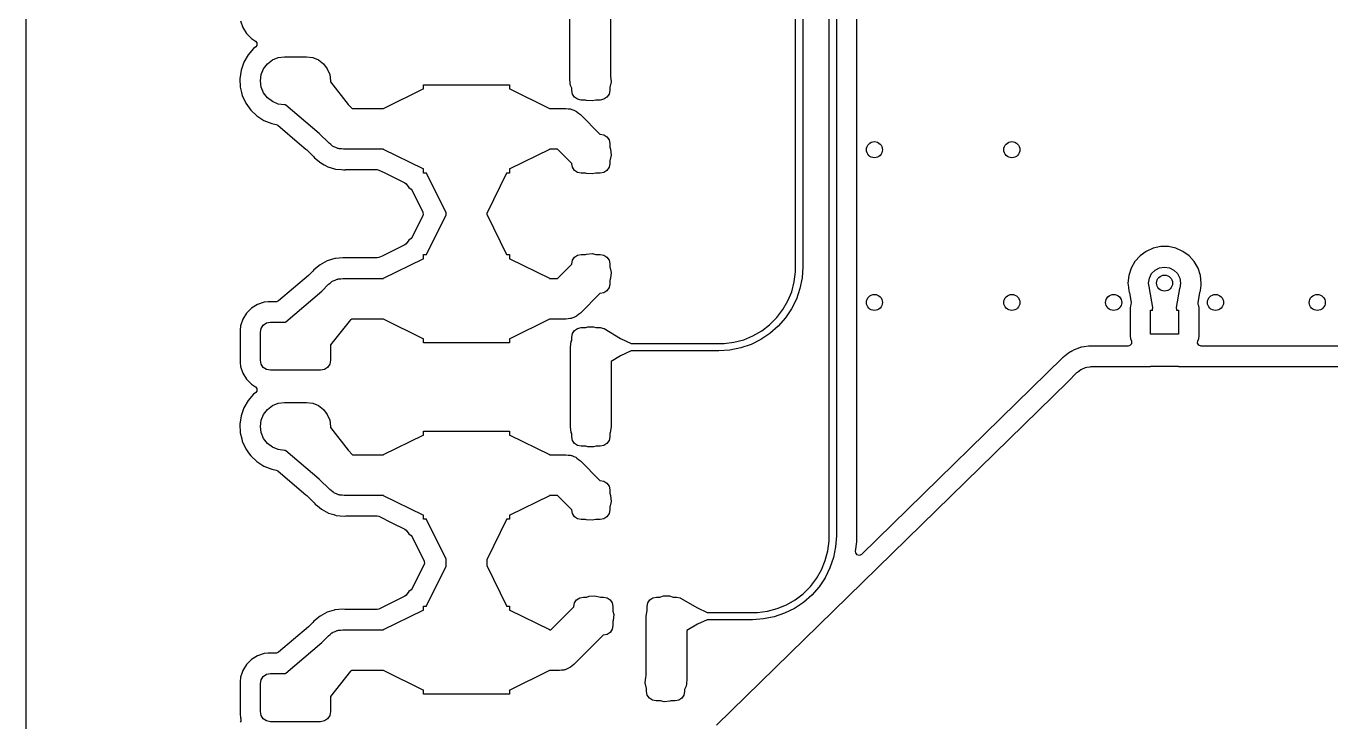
# Model space of a CAD drawing. Extents: x 106.8 to 191.4, y -142.2 to -57.6.
# Drawn here: x 106.76 to 139.31, y -125.5 to -108.14 of the extents above; entities that cross this region are included whole.
import ezdxf

# ---------------------------------------------------------------- set-up
doc = ezdxf.new("R2010")
doc.units = 0
doc.layers.add('BLACK', color=7, linetype='CONTINUOUS')

msp = doc.modelspace()

# ---------------------------------------------------------------- linework, layer by layer
at = {"layer": 'BLACK', "linetype": 'CONTINUOUS'}
for p, q in [((106.763, -131.429), (106.763, -93.8945)), ((125.961, -114.152), (125.961, -94.8957)), ((126.138, -94.8957), (126.138, -114.152)), ((126.799, -120.86), (126.799, -95.0902)), ((126.977, -95.0902), (126.977, -120.86)), ((127.485, -120.787), (127.485, -102.997)), ((120.325, -109.485), (120.325, -107.516)), ((112.11, -108.013), (112.166, -108.181)), ((121.341, -107.876), (121.341, -109.381)), ((112.166, -108.181), (112.259, -108.332)), ((112.259, -108.332), (112.384, -108.458)), ((112.44, -108.703), (112.301, -108.863)), ((112.384, -108.458), (112.483, -108.518)), ((112.491, -108.662), (112.44, -108.703)), ((112.483, -108.518), (112.52, -108.566)), ((112.518, -108.626), (112.491, -108.662)), ((112.52, -108.566), (112.518, -108.626)), ((112.195, -109.046), (112.126, -109.246)), ((112.301, -108.863), (112.195, -109.046)), ((112.784, -109.084), (112.908, -108.989)), ((112.908, -108.989), (113.053, -108.929)), ((113.053, -108.929), (113.208, -108.909)), ((113.208, -108.909), (113.758, -108.909)), ((113.758, -108.909), (113.913, -108.929)), ((113.913, -108.929), (114.058, -108.989)), ((114.058, -108.989), (114.182, -109.084)), ((112.126, -109.246), (112.096, -109.456)), ((112.608, -109.509), (112.629, -109.353)), ((112.629, -109.353), (112.688, -109.209)), ((112.688, -109.209), (112.784, -109.084)), ((114.182, -109.084), (114.278, -109.209)), ((114.278, -109.209), (114.338, -109.353)), ((114.338, -109.353), (114.358, -109.509)), ((112.096, -109.456), (112.106, -109.667)), ((112.106, -109.667), (112.138, -109.801)), ((112.629, -109.664), (112.608, -109.509)), ((112.688, -109.809), (112.629, -109.664)), ((114.358, -109.509), (114.355, -109.533)), ((114.355, -109.533), (114.356, -109.534)), ((114.356, -109.534), (114.357, -109.535)), ((114.357, -109.535), (114.795, -110.1)), ((116.675, -109.712), (116.675, -109.609)), ((116.675, -109.609), (118.825, -109.609)), ((118.825, -109.609), (118.825, -109.712)), ((120.333, -109.539), (120.325, -109.485)), ((120.337, -109.593), (120.333, -109.539)), ((120.343, -109.61), (120.337, -109.593)), ((120.346, -109.628), (120.343, -109.61)), ((120.368, -109.678), (120.346, -109.628)), ((120.374, -109.693), (120.368, -109.678)), ((120.374, -109.751), (120.374, -109.693)), ((121.325, -109.679), (121.324, -109.68)), ((121.324, -109.68), (121.324, -109.751)), ((121.356, -109.537), (121.325, -109.679)), ((121.341, -109.381), (121.345, -109.393)), ((121.345, -109.393), (121.356, -109.537)), ((112.138, -109.801), (112.156, -109.873)), ((112.156, -109.873), (112.244, -110.065)), ((112.784, -109.933), (112.688, -109.809)), ((112.908, -110.028), (112.784, -109.933)), ((115.682, -110.197), (116.668, -109.712)), ((116.668, -109.712), (116.675, -109.712)), ((118.825, -109.712), (118.828, -109.711)), ((118.828, -109.711), (118.833, -109.712)), ((118.833, -109.712), (119.819, -110.197)), ((120.392, -109.842), (120.374, -109.751)), ((120.444, -109.919), (120.392, -109.842)), ((120.521, -109.971), (120.444, -109.919)), ((120.612, -109.989), (120.521, -109.971)), ((120.717, -109.989), (120.612, -109.989)), ((120.741, -109.997), (120.717, -109.989)), ((120.885, -110.008), (120.741, -109.997)), ((120.974, -109.989), (120.885, -110.008)), ((121.087, -109.989), (120.974, -109.989)), ((121.177, -109.971), (121.087, -109.989)), ((121.255, -109.919), (121.177, -109.971)), ((121.306, -109.842), (121.255, -109.919)), ((121.324, -109.751), (121.306, -109.842)), ((112.244, -110.065), (112.367, -110.238)), ((112.367, -110.238), (112.52, -110.384)), ((113.053, -110.088), (112.908, -110.028)), ((113.208, -110.109), (113.053, -110.088)), ((113.238, -110.109), (113.208, -110.109)), ((113.241, -110.114), (113.238, -110.109)), ((114.074, -110.82), (113.241, -110.114)), ((114.795, -110.1), (114.795, -110.102)), ((114.795, -110.102), (114.894, -110.201)), ((114.894, -110.201), (115.678, -110.201)), ((115.678, -110.201), (115.679, -110.2)), ((115.679, -110.2), (115.682, -110.197)), ((119.819, -110.197), (119.822, -110.201)), ((119.822, -110.201), (120.232, -110.201)), ((120.232, -110.201), (120.285, -110.208)), ((120.285, -110.208), (120.34, -110.212)), ((120.34, -110.212), (120.357, -110.219)), ((120.357, -110.219), (120.375, -110.221)), ((120.375, -110.221), (120.424, -110.244)), ((120.424, -110.244), (120.475, -110.263)), ((120.475, -110.263), (120.49, -110.274)), ((120.49, -110.274), (120.506, -110.281)), ((120.506, -110.281), (120.547, -110.317)), ((120.547, -110.317), (120.591, -110.349)), ((120.591, -110.349), (121.08, -110.839)), ((112.52, -110.384), (112.698, -110.498)), ((112.698, -110.498), (112.894, -110.577)), ((112.894, -110.577), (113, -110.597)), ((113, -110.597), (113.04, -110.617)), ((113.04, -110.617), (113.586, -111.079)), ((114.076, -110.82), (114.074, -110.82)), ((114.324, -111.068), (114.076, -110.82)), ((121.08, -110.839), (121.087, -110.839)), ((121.087, -110.839), (121.177, -110.857)), ((121.177, -110.857), (121.255, -110.908)), ((121.255, -110.908), (121.306, -110.985)), ((121.306, -110.985), (121.324, -111.076)), ((113.586, -111.079), (113.743, -111.211)), ((113.743, -111.211), (113.744, -111.212)), ((113.744, -111.212), (113.767, -111.23)), ((113.767, -111.23), (113.774, -111.237)), ((113.774, -111.237), (113.926, -111.389)), ((114.367, -111.1), (114.324, -111.068)), ((114.408, -111.136), (114.367, -111.1)), ((114.425, -111.144), (114.408, -111.136)), ((114.44, -111.154), (114.425, -111.144)), ((114.491, -111.173), (114.44, -111.154)), ((114.54, -111.196), (114.491, -111.173)), ((114.558, -111.199), (114.54, -111.196)), ((114.575, -111.205), (114.558, -111.199)), ((114.629, -111.209), (114.575, -111.205)), ((114.683, -111.217), (114.629, -111.209)), ((115.679, -111.217), (114.683, -111.217)), ((115.682, -111.22), (115.679, -111.217)), ((116.668, -111.705), (115.682, -111.22)), ((119.819, -111.22), (118.833, -111.705)), ((119.822, -111.218), (119.819, -111.22)), ((120.021, -111.217), (119.822, -111.217)), ((119.822, -111.217), (119.822, -111.218)), ((120.374, -111.57), (120.021, -111.217)), ((121.324, -111.076), (121.324, -111.161)), ((121.324, -111.161), (121.345, -111.218)), ((121.345, -111.218), (121.356, -111.362)), ((113.926, -111.389), (113.932, -111.395)), ((113.932, -111.395), (113.961, -111.431)), ((113.961, -111.431), (114, -111.463)), ((114, -111.463), (114, -111.463)), ((114, -111.463), (114.116, -111.558)), ((114.116, -111.558), (114.201, -111.603)), ((114.201, -111.603), (114.292, -111.652)), ((120.374, -111.576), (120.374, -111.57)), ((120.392, -111.667), (120.374, -111.576)), ((121.324, -111.576), (121.306, -111.667)), ((121.325, -111.504), (121.324, -111.505)), ((121.324, -111.505), (121.324, -111.576)), ((121.356, -111.362), (121.325, -111.504)), ((114.292, -111.652), (114.484, -111.71)), ((114.484, -111.71), (114.633, -111.725)), ((114.633, -111.725), (114.633, -111.725)), ((114.633, -111.725), (114.683, -111.73)), ((114.683, -111.73), (114.726, -111.726)), ((114.726, -111.726), (114.729, -111.726)), ((114.729, -111.726), (114.737, -111.725)), ((114.737, -111.725), (115.525, -111.725)), ((115.525, -111.725), (115.564, -111.734)), ((115.564, -111.734), (115.692, -111.797)), ((115.692, -111.797), (116.211, -112.052)), ((116.673, -111.706), (116.668, -111.705)), ((116.675, -111.705), (116.673, -111.706)), ((116.675, -111.809), (116.675, -111.705)), ((116.753, -111.809), (116.675, -111.809)), ((116.754, -111.816), (116.753, -111.809)), ((117.239, -112.802), (116.754, -111.816)), ((118.747, -111.816), (118.262, -112.802)), ((118.825, -111.809), (118.747, -111.809)), ((118.747, -111.809), (118.748, -111.811)), ((118.748, -111.811), (118.747, -111.816)), ((118.833, -111.705), (118.825, -111.706)), ((118.825, -111.706), (118.825, -111.809)), ((120.444, -111.744), (120.392, -111.667)), ((120.521, -111.796), (120.444, -111.744)), ((120.612, -111.814), (120.521, -111.796)), ((120.717, -111.814), (120.612, -111.814)), ((120.741, -111.822), (120.717, -111.814)), ((120.885, -111.833), (120.741, -111.822)), ((120.974, -111.814), (120.885, -111.833)), ((121.087, -111.814), (120.974, -111.814)), ((121.177, -111.796), (121.087, -111.814)), ((121.255, -111.744), (121.177, -111.796)), ((121.306, -111.667), (121.255, -111.744)), ((116.211, -112.052), (116.242, -112.078)), ((116.242, -112.078), (116.312, -112.172)), ((116.312, -112.172), (116.366, -112.212)), ((116.366, -112.212), (116.392, -112.244)), ((116.392, -112.244), (116.66, -112.788)), ((116.66, -112.865), (116.392, -113.409)), ((116.66, -112.788), (116.666, -112.848)), ((116.666, -112.848), (116.66, -112.865)), ((116.754, -113.837), (117.239, -112.851)), ((117.241, -112.805), (117.239, -112.802)), ((117.239, -112.851), (117.242, -112.848)), ((117.242, -112.806), (117.241, -112.805)), ((117.242, -112.848), (117.242, -112.806)), ((118.262, -112.802), (118.258, -112.805)), ((118.258, -112.805), (118.258, -112.848)), ((118.258, -112.848), (118.259, -112.848)), ((118.259, -112.848), (118.262, -112.851)), ((118.262, -112.851), (118.747, -113.837)), ((116.211, -113.601), (115.642, -113.88)), ((116.242, -113.575), (116.211, -113.601)), ((116.312, -113.481), (116.242, -113.575)), ((116.366, -113.441), (116.312, -113.481)), ((116.392, -113.409), (116.366, -113.441)), ((114.667, -113.923), (114.483, -113.941)), ((114.713, -113.928), (114.667, -113.923)), ((114.721, -113.928), (114.713, -113.928)), ((115.525, -113.928), (114.721, -113.928)), ((115.564, -113.919), (115.525, -113.928)), ((115.642, -113.88), (115.564, -113.919)), ((116.675, -113.948), (116.675, -113.845)), ((116.675, -113.845), (116.754, -113.845)), ((116.753, -113.842), (116.754, -113.837)), ((116.754, -113.845), (116.753, -113.842)), ((118.747, -113.837), (118.747, -113.845)), ((118.747, -113.845), (118.825, -113.845)), ((118.825, -113.845), (118.825, -113.948)), ((120.392, -113.986), (120.444, -113.909)), ((120.444, -113.909), (120.521, -113.858)), ((120.521, -113.858), (120.612, -113.84)), ((120.612, -113.84), (120.717, -113.84)), ((120.717, -113.84), (120.741, -113.831)), ((120.741, -113.831), (120.885, -113.82)), ((120.885, -113.82), (120.974, -113.84)), ((120.974, -113.84), (121.087, -113.84)), ((121.087, -113.84), (121.177, -113.858)), ((121.177, -113.858), (121.255, -113.909)), ((121.255, -113.909), (121.306, -113.986)), ((134.554, -113.875), (134.426, -114.017)), ((134.708, -113.763), (134.554, -113.875)), ((134.883, -113.685), (134.708, -113.763)), ((135.07, -113.645), (134.883, -113.685)), ((135.261, -113.645), (135.07, -113.645)), ((135.447, -113.685), (135.261, -113.645)), ((135.622, -113.763), (135.447, -113.685)), ((135.447, -113.685), (135.447, -113.685)), ((135.776, -113.875), (135.622, -113.763)), ((135.904, -114.017), (135.776, -113.875)), ((113.945, -114.222), (113.916, -114.258)), ((114.1, -114.095), (113.945, -114.222)), ((114.276, -114.001), (114.1, -114.095)), ((114.468, -113.943), (114.276, -114.001)), ((114.483, -113.941), (114.468, -113.943)), ((115.682, -114.433), (116.668, -113.948)), ((116.668, -113.948), (116.675, -113.948)), ((118.825, -113.948), (118.828, -113.947)), ((118.828, -113.947), (118.833, -113.948)), ((118.833, -113.948), (119.819, -114.433)), ((120.021, -114.437), (120.374, -114.084)), ((120.374, -114.077), (120.392, -113.986)), ((120.374, -114.084), (120.374, -114.077)), ((121.306, -113.986), (121.324, -114.077)), ((121.324, -114.077), (121.324, -114.148)), ((121.324, -114.148), (121.325, -114.15)), ((121.325, -114.15), (121.356, -114.291)), ((125.961, -114.277), (125.961, -114.152)), ((125.961, -114.152), (125.961, -114.152)), ((126.138, -114.152), (126.121, -114.425)), ((134.331, -114.182), (134.272, -114.364)), ((134.426, -114.017), (134.331, -114.182)), ((134.841, -114.319), (134.93, -114.23)), ((134.93, -114.23), (135.041, -114.174)), ((135.041, -114.174), (135.165, -114.154)), ((135.165, -114.154), (135.289, -114.174)), ((135.289, -114.174), (135.4, -114.23)), ((135.4, -114.23), (135.489, -114.319)), ((136, -114.182), (135.904, -114.017)), ((136.059, -114.364), (136, -114.182)), ((113.806, -114.362), (113.063, -114.999)), ((113.814, -114.357), (113.806, -114.362)), ((113.829, -114.345), (113.814, -114.357)), ((113.91, -114.264), (113.829, -114.345)), ((113.916, -114.258), (113.91, -114.264)), ((114.308, -114.585), (114.351, -114.553)), ((114.351, -114.553), (114.392, -114.517)), ((114.392, -114.517), (114.409, -114.51)), ((114.409, -114.51), (114.424, -114.499)), ((114.424, -114.499), (114.475, -114.48)), ((114.475, -114.48), (114.524, -114.457)), ((114.524, -114.457), (114.542, -114.455)), ((114.542, -114.455), (114.559, -114.448)), ((114.559, -114.448), (114.613, -114.444)), ((114.613, -114.444), (114.667, -114.437)), ((114.667, -114.437), (115.678, -114.437)), ((115.678, -114.437), (115.679, -114.436)), ((115.679, -114.436), (115.682, -114.433)), ((119.819, -114.433), (119.822, -114.437)), ((119.822, -114.437), (120.021, -114.437)), ((121.324, -114.577), (121.306, -114.668)), ((121.345, -114.435), (121.324, -114.492)), ((121.324, -114.492), (121.324, -114.577)), ((121.356, -114.291), (121.345, -114.435)), ((125.863, -114.768), (125.928, -114.526)), ((125.928, -114.526), (125.961, -114.277)), ((126.121, -114.425), (126.067, -114.693)), ((134.272, -114.364), (134.252, -114.554)), ((134.252, -114.554), (134.262, -114.653)), ((134.765, -114.554), (134.785, -114.43)), ((134.785, -114.678), (134.765, -114.554)), ((134.785, -114.43), (134.841, -114.319)), ((135.489, -114.319), (135.546, -114.43)), ((135.546, -114.43), (135.565, -114.554)), ((135.565, -114.554), (135.546, -114.678)), ((136.079, -114.554), (136.059, -114.364)), ((136.075, -114.593), (136.079, -114.554)), ((113.241, -115.523), (114.14, -114.752)), ((114.14, -114.752), (114.142, -114.752)), ((114.142, -114.752), (114.308, -114.585)), ((121.08, -114.815), (120.591, -115.304)), ((121.087, -114.815), (121.08, -114.815)), ((121.177, -114.797), (121.087, -114.815)), ((121.255, -114.745), (121.177, -114.797)), ((121.306, -114.668), (121.255, -114.745)), ((125.767, -114.999), (125.863, -114.768)), ((126.067, -114.693), (125.979, -114.951)), ((134.262, -114.653), (134.262, -114.659)), ((134.262, -114.659), (134.262, -114.66)), ((134.262, -114.66), (134.263, -114.66)), ((134.263, -114.66), (134.263, -114.667)), ((134.263, -114.667), (134.272, -114.744)), ((134.272, -114.744), (134.284, -114.782)), ((134.284, -114.782), (134.287, -114.793)), ((134.287, -114.793), (134.331, -115.037)), ((134.789, -114.687), (134.785, -114.678)), ((134.876, -115.161), (134.789, -114.687)), ((135.541, -114.687), (135.454, -115.161)), ((135.546, -114.678), (135.541, -114.687)), ((135.999, -115.037), (136.043, -114.793)), ((136.043, -114.793), (136.046, -114.782)), ((136.046, -114.782), (136.059, -114.744)), ((136.059, -114.744), (136.067, -114.667)), ((136.059, -114.744), (136.059, -114.744)), ((136.059, -114.744), (136.059, -114.744)), ((136.067, -114.667), (136.068, -114.66)), ((136.068, -114.66), (136.067, -114.662)), ((136.067, -114.662), (136.068, -114.661)), ((136.068, -114.66), (136.074, -114.615)), ((136.068, -114.661), (136.068, -114.66)), ((136.074, -114.602), (136.075, -114.593)), ((136.074, -114.613), (136.074, -114.602)), ((136.074, -114.615), (136.074, -114.613)), ((112.384, -115.18), (112.259, -115.305)), ((112.535, -115.086), (112.384, -115.18)), ((112.704, -115.031), (112.535, -115.086)), ((112.805, -115.02), (112.704, -115.031)), ((112.808, -115.02), (112.805, -115.02)), ((112.805, -115.02), (112.805, -115.02)), ((112.81, -115.02), (112.808, -115.02)), ((113.006, -115.02), (112.81, -115.02)), ((112.81, -115.02), (112.81, -115.02)), ((113.007, -115.02), (113.006, -115.02)), ((113.063, -114.999), (113.007, -115.02)), ((125.489, -115.415), (125.642, -115.216)), ((125.642, -115.216), (125.767, -114.999)), ((125.859, -115.197), (125.707, -115.424)), ((125.979, -114.951), (125.859, -115.197)), ((134.313, -115.121), (134.307, -115.179)), ((134.307, -115.179), (134.307, -115.179)), ((134.307, -115.179), (134.307, -115.182)), ((134.307, -115.182), (134.307, -115.879)), ((134.327, -115.084), (134.313, -115.121)), ((134.331, -115.037), (134.327, -115.084)), ((134.815, -115.83), (134.815, -115.23)), ((134.815, -115.23), (134.868, -115.23)), ((134.866, -115.225), (134.876, -115.161)), ((134.866, -115.226), (134.866, -115.225)), ((134.868, -115.23), (134.866, -115.226)), ((135.454, -115.161), (135.464, -115.225)), ((135.464, -115.225), (135.463, -115.23)), ((135.463, -115.23), (135.515, -115.23)), ((135.515, -115.23), (135.515, -115.83)), ((136.003, -115.084), (135.999, -115.037)), ((136.017, -115.121), (136.003, -115.084)), ((136.024, -115.182), (136.017, -115.121)), ((136.024, -115.879), (136.024, -115.182)), ((112.166, -115.456), (112.11, -115.624)), ((112.259, -115.305), (112.166, -115.456)), ((112.681, -115.602), (112.762, -115.548)), ((112.762, -115.548), (112.858, -115.529)), ((112.858, -115.529), (113.238, -115.529)), ((113.238, -115.527), (113.241, -115.523)), ((113.238, -115.529), (113.238, -115.527)), ((114.86, -115.472), (114.361, -116.098)), ((114.861, -115.469), (114.86, -115.472)), ((114.878, -115.453), (114.861, -115.469)), ((115.679, -115.453), (114.878, -115.453)), ((115.682, -115.456), (115.679, -115.453)), ((116.668, -115.941), (115.682, -115.456)), ((119.819, -115.456), (118.833, -115.941)), ((119.822, -115.454), (119.819, -115.456)), ((120.232, -115.453), (119.822, -115.453)), ((119.822, -115.453), (119.822, -115.454)), ((120.285, -115.445), (120.232, -115.453)), ((120.34, -115.441), (120.285, -115.445)), ((120.357, -115.435), (120.34, -115.441)), ((120.375, -115.432), (120.357, -115.435)), ((120.424, -115.409), (120.375, -115.432)), ((120.475, -115.39), (120.424, -115.409)), ((120.49, -115.38), (120.475, -115.39)), ((120.506, -115.372), (120.49, -115.38)), ((120.547, -115.336), (120.506, -115.372)), ((120.591, -115.304), (120.547, -115.336)), ((125.312, -115.592), (125.489, -115.415)), ((125.707, -115.424), (125.527, -115.629)), ((112.11, -115.624), (112.1, -115.726)), ((112.1, -115.726), (112.1, -115.726)), ((112.1, -115.726), (112.1, -115.728)), ((112.1, -115.728), (112.1, -115.73)), ((112.1, -115.73), (112.1, -115.73)), ((112.1, -115.73), (112.1, -116.527)), ((112.608, -115.779), (112.627, -115.683)), ((112.608, -116.479), (112.608, -115.779)), ((112.627, -115.683), (112.681, -115.602)), ((120.374, -115.902), (120.392, -115.811)), ((120.392, -115.811), (120.444, -115.734)), ((120.444, -115.734), (120.521, -115.683)), ((120.521, -115.683), (120.612, -115.665)), ((120.612, -115.665), (120.725, -115.665)), ((120.725, -115.665), (120.777, -115.649)), ((120.777, -115.649), (120.921, -115.649)), ((120.921, -115.649), (120.974, -115.665)), ((120.974, -115.665), (121.087, -115.665)), ((121.087, -115.665), (121.177, -115.683)), ((121.177, -115.683), (121.186, -115.688)), ((121.186, -115.688), (121.187, -115.688)), ((121.187, -115.688), (121.594, -115.938)), ((124.665, -115.966), (124.897, -115.87)), ((124.897, -115.87), (125.114, -115.745)), ((125.321, -115.809), (125.094, -115.961)), ((125.114, -115.745), (125.312, -115.592)), ((125.527, -115.629), (125.321, -115.809)), ((134.307, -115.879), (134.307, -115.881)), ((134.307, -115.881), (134.307, -115.881)), ((134.307, -115.881), (134.313, -115.94)), ((135.515, -115.83), (134.815, -115.83)), ((136.017, -115.94), (136.024, -115.879)), ((114.361, -116.098), (114.358, -116.1)), ((114.358, -116.1), (114.358, -116.479)), ((116.673, -115.942), (116.668, -115.941)), ((116.675, -115.941), (116.673, -115.942)), ((116.675, -116.045), (116.675, -115.941)), ((118.825, -116.045), (116.675, -116.045)), ((118.833, -115.941), (118.825, -115.942)), ((118.825, -115.942), (118.825, -116.045)), ((120.341, -116.152), (120.362, -116.009)), ((120.341, -118.137), (120.341, -116.152)), ((120.362, -116.009), (120.374, -115.982)), ((120.374, -115.982), (120.374, -115.902)), ((121.594, -115.938), (121.858, -116.06)), ((121.858, -116.06), (121.861, -116.063)), ((121.861, -116.063), (124.049, -116.063)), ((124.049, -116.063), (124.175, -116.063)), ((124.175, -116.063), (124.423, -116.031)), ((124.59, -116.17), (124.322, -116.223)), ((124.423, -116.031), (124.665, -115.966)), ((124.849, -116.082), (124.59, -116.17)), ((125.094, -115.961), (124.849, -116.082)), ((133, -116.185), (132.912, -116.221)), ((133.002, -116.184), (133, -116.185)), ((133, -116.185), (133, -116.185)), ((133.003, -116.184), (133.002, -116.184)), ((133.063, -116.164), (133.003, -116.184)), ((133.003, -116.184), (133.003, -116.184)), ((133.064, -116.163), (133.063, -116.164)), ((133.063, -116.164), (133.063, -116.164)), ((133.066, -116.163), (133.064, -116.163)), ((133.094, -116.155), (133.066, -116.163)), ((133.066, -116.163), (133.066, -116.163)), ((133.096, -116.155), (133.094, -116.155)), ((133.094, -116.155), (133.094, -116.155)), ((133.097, -116.155), (133.096, -116.155)), ((133.159, -116.143), (133.097, -116.155)), ((133.097, -116.155), (133.097, -116.155)), ((133.161, -116.142), (133.159, -116.143)), ((133.159, -116.143), (133.159, -116.143)), ((133.162, -116.142), (133.161, -116.142)), ((133.265, -116.129), (133.162, -116.142)), ((133.162, -116.142), (133.162, -116.142)), ((133.266, -116.129), (133.265, -116.129)), ((133.298, -116.126), (133.266, -116.129)), ((133.299, -116.125), (133.298, -116.126)), ((133.314, -116.124), (133.299, -116.125)), ((133.315, -116.124), (133.314, -116.124)), ((133.347, -116.123), (133.315, -116.124)), ((133.348, -116.123), (133.347, -116.123)), ((134.255, -116.123), (133.348, -116.123)), ((134.3, -116.111), (134.255, -116.123)), ((134.338, -116.065), (134.3, -116.111)), ((134.313, -115.94), (134.313, -115.94)), ((134.313, -115.94), (134.313, -115.94)), ((134.313, -115.94), (134.337, -116.005)), ((134.337, -116.005), (134.338, -116.065)), ((135.989, -116.051), (135.993, -116.005)), ((136.019, -116.103), (135.989, -116.051)), ((135.993, -116.005), (136.017, -115.94)), ((136.075, -116.123), (136.019, -116.103)), ((139.6, -116.123), (136.075, -116.123)), ((112.1, -116.527), (112.1, -116.527)), ((112.1, -116.527), (112.1, -116.529)), ((112.1, -116.529), (112.1, -116.531)), ((112.1, -116.531), (112.1, -116.531)), ((112.1, -116.531), (112.11, -116.633)), ((112.627, -116.574), (112.608, -116.479)), ((114.358, -116.479), (114.339, -116.574)), ((121.594, -116.366), (121.357, -116.512)), ((121.357, -116.512), (121.357, -118.137)), ((121.858, -116.244), (121.594, -116.366)), ((121.862, -116.242), (121.858, -116.244)), ((124.049, -116.241), (121.862, -116.241)), ((121.862, -116.241), (121.862, -116.242)), ((124.322, -116.223), (124.049, -116.241)), ((132.619, -116.421), (127.606, -121.323)), ((132.62, -116.42), (132.619, -116.421)), ((132.644, -116.399), (132.62, -116.42)), ((132.645, -116.398), (132.644, -116.399)), ((132.656, -116.388), (132.645, -116.398)), ((132.657, -116.387), (132.656, -116.388)), ((132.682, -116.367), (132.657, -116.387)), ((132.683, -116.366), (132.682, -116.367)), ((132.767, -116.303), (132.683, -116.366)), ((132.768, -116.303), (132.767, -116.303)), ((132.767, -116.303), (132.767, -116.303)), ((132.769, -116.302), (132.768, -116.303)), ((132.822, -116.267), (132.769, -116.302)), ((132.769, -116.302), (132.769, -116.302)), ((132.823, -116.266), (132.822, -116.267)), ((132.822, -116.267), (132.822, -116.267)), ((132.824, -116.265), (132.823, -116.266)), ((132.85, -116.251), (132.824, -116.265)), ((132.824, -116.265), (132.824, -116.265)), ((132.851, -116.25), (132.85, -116.251)), ((132.85, -116.251), (132.85, -116.251)), ((132.852, -116.25), (132.851, -116.25)), ((132.91, -116.222), (132.852, -116.25)), ((132.852, -116.25), (132.852, -116.25)), ((132.911, -116.221), (132.91, -116.222)), ((132.91, -116.222), (132.91, -116.222)), ((132.912, -116.221), (132.911, -116.221)), ((132.912, -116.221), (132.912, -116.221)), ((112.11, -116.633), (112.166, -116.801)), ((112.166, -116.801), (112.259, -116.952)), ((112.681, -116.655), (112.627, -116.574)), ((112.762, -116.71), (112.681, -116.655)), ((112.858, -116.729), (112.762, -116.71)), ((114.108, -116.729), (112.858, -116.729)), ((114.204, -116.71), (114.108, -116.729)), ((114.285, -116.655), (114.204, -116.71)), ((114.339, -116.574), (114.285, -116.655)), ((132.748, -117.013), (132.979, -116.787)), ((132.979, -116.787), (132.992, -116.777)), ((132.992, -116.777), (133.076, -116.713)), ((133.076, -116.713), (133.105, -116.697)), ((133.105, -116.697), (133.195, -116.66)), ((133.195, -116.66), (133.227, -116.652)), ((133.227, -116.652), (133.309, -116.641)), ((133.309, -116.641), (133.332, -116.638)), ((133.332, -116.638), (133.348, -116.637)), ((133.348, -116.637), (134.815, -116.637)), ((134.815, -116.637), (134.815, -116.63)), ((134.815, -116.63), (135.515, -116.63)), ((135.515, -116.63), (135.515, -116.637)), ((135.515, -116.637), (139.602, -116.637)), ((112.259, -116.952), (112.384, -117.078)), ((112.384, -117.078), (112.483, -117.138)), ((112.483, -117.138), (112.52, -117.186)), ((123.989, -125.578), (132.748, -117.013)), ((112.301, -117.483), (112.195, -117.666)), ((112.44, -117.323), (112.301, -117.483)), ((112.491, -117.282), (112.44, -117.323)), ((112.518, -117.246), (112.491, -117.282)), ((112.52, -117.186), (112.518, -117.246)), ((112.195, -117.666), (112.126, -117.866)), ((112.629, -117.973), (112.688, -117.829)), ((112.688, -117.829), (112.784, -117.704)), ((112.784, -117.704), (112.908, -117.609)), ((112.908, -117.609), (113.053, -117.549)), ((113.053, -117.549), (113.208, -117.529)), ((113.208, -117.529), (113.758, -117.529)), ((113.758, -117.529), (113.913, -117.549)), ((113.913, -117.549), (114.058, -117.609)), ((114.058, -117.609), (114.182, -117.704)), ((114.182, -117.704), (114.278, -117.829)), ((114.278, -117.829), (114.338, -117.973)), ((112.126, -117.866), (112.096, -118.076)), ((112.096, -118.076), (112.106, -118.287)), ((112.608, -118.129), (112.629, -117.973)), ((112.629, -118.284), (112.608, -118.129)), ((114.338, -117.973), (114.358, -118.129)), ((114.358, -118.129), (114.355, -118.153)), ((114.355, -118.153), (114.356, -118.154)), ((114.356, -118.154), (114.357, -118.155)), ((114.357, -118.155), (114.795, -118.72)), ((120.362, -118.28), (120.341, -118.137)), ((121.357, -118.137), (121.337, -118.28)), ((112.106, -118.287), (112.143, -118.439)), ((112.143, -118.439), (112.156, -118.493)), ((112.688, -118.429), (112.629, -118.284)), ((112.784, -118.553), (112.688, -118.429)), ((115.682, -118.833), (116.668, -118.348)), ((116.668, -118.348), (116.675, -118.348)), ((116.675, -118.348), (116.675, -118.245)), ((116.675, -118.245), (118.825, -118.245)), ((118.825, -118.245), (118.825, -118.348)), ((118.825, -118.348), (118.828, -118.347)), ((118.828, -118.347), (118.833, -118.348)), ((118.833, -118.348), (119.819, -118.833)), ((120.374, -118.307), (120.362, -118.28)), ((120.374, -118.387), (120.374, -118.307)), ((120.392, -118.478), (120.374, -118.387)), ((120.444, -118.555), (120.392, -118.478)), ((121.306, -118.478), (121.255, -118.555)), ((121.324, -118.387), (121.306, -118.478)), ((121.337, -118.28), (121.324, -118.307)), ((121.324, -118.307), (121.324, -118.387)), ((112.156, -118.493), (112.238, -118.672)), ((112.238, -118.672), (112.244, -118.685)), ((112.244, -118.685), (112.314, -118.784)), ((112.314, -118.784), (112.367, -118.858)), ((112.908, -118.648), (112.784, -118.553)), ((113.053, -118.708), (112.908, -118.648)), ((113.208, -118.729), (113.053, -118.708)), ((113.238, -118.729), (113.208, -118.729)), ((113.241, -118.734), (113.238, -118.729)), ((114.074, -119.44), (113.241, -118.734)), ((114.795, -118.72), (114.795, -118.722)), ((114.795, -118.722), (114.91, -118.837)), ((120.521, -118.607), (120.444, -118.555)), ((120.612, -118.625), (120.521, -118.607)), ((120.725, -118.625), (120.612, -118.625)), ((120.777, -118.64), (120.725, -118.625)), ((120.921, -118.64), (120.777, -118.64)), ((120.974, -118.625), (120.921, -118.64)), ((121.087, -118.625), (120.974, -118.625)), ((121.177, -118.607), (121.087, -118.625)), ((121.255, -118.555), (121.177, -118.607)), ((112.367, -118.858), (112.52, -119.004)), ((112.52, -119.004), (112.698, -119.118)), ((112.698, -119.118), (112.894, -119.197)), ((114.91, -118.837), (115.678, -118.837)), ((115.678, -118.837), (115.679, -118.836)), ((115.679, -118.836), (115.682, -118.833)), ((119.819, -118.833), (119.822, -118.837)), ((119.822, -118.837), (120.232, -118.837)), ((120.232, -118.837), (120.285, -118.844)), ((120.285, -118.844), (120.34, -118.848)), ((120.34, -118.848), (120.357, -118.855)), ((120.357, -118.855), (120.375, -118.857)), ((120.375, -118.857), (120.424, -118.88)), ((120.424, -118.88), (120.475, -118.899)), ((120.475, -118.899), (120.49, -118.91)), ((120.49, -118.91), (120.506, -118.917)), ((120.506, -118.917), (120.547, -118.953)), ((120.547, -118.953), (120.591, -118.985)), ((120.591, -118.985), (121.08, -119.475)), ((112.894, -119.197), (113, -119.217)), ((113, -119.217), (113.04, -119.237)), ((113.04, -119.237), (113.457, -119.59)), ((114.076, -119.44), (114.074, -119.44)), ((114.34, -119.704), (114.076, -119.44)), ((113.457, -119.59), (113.743, -119.831)), ((114.383, -119.736), (114.34, -119.704)), ((114.424, -119.772), (114.383, -119.736)), ((114.441, -119.78), (114.424, -119.772)), ((114.456, -119.79), (114.441, -119.78)), ((121.08, -119.475), (121.087, -119.475)), ((121.087, -119.475), (121.177, -119.493)), ((121.177, -119.493), (121.255, -119.544)), ((121.255, -119.544), (121.306, -119.621)), ((121.306, -119.621), (121.324, -119.712)), ((121.324, -119.712), (121.324, -119.797)), ((113.743, -119.831), (113.744, -119.832)), ((113.744, -119.832), (113.767, -119.85)), ((113.767, -119.85), (113.774, -119.857)), ((113.774, -119.857), (113.942, -120.025)), ((113.942, -120.025), (113.948, -120.031)), ((113.948, -120.031), (113.977, -120.067)), ((113.977, -120.067), (114.033, -120.113)), ((114.033, -120.113), (114.132, -120.194)), ((114.507, -119.809), (114.456, -119.79)), ((114.556, -119.832), (114.507, -119.809)), ((114.574, -119.835), (114.556, -119.832)), ((114.591, -119.841), (114.574, -119.835)), ((114.645, -119.845), (114.591, -119.841)), ((114.699, -119.853), (114.645, -119.845)), ((115.679, -119.853), (114.699, -119.853)), ((115.682, -119.856), (115.679, -119.853)), ((116.668, -120.341), (115.682, -119.856)), ((119.819, -119.856), (118.833, -120.341)), ((119.822, -119.854), (119.819, -119.856)), ((120.021, -119.853), (119.822, -119.853)), ((119.822, -119.853), (119.822, -119.854)), ((120.374, -120.206), (120.021, -119.853)), ((121.324, -119.797), (121.345, -119.854)), ((121.356, -119.998), (121.325, -120.14)), ((121.345, -119.854), (121.356, -119.998)), ((114.132, -120.194), (114.247, -120.255)), ((114.247, -120.255), (114.308, -120.288)), ((114.308, -120.288), (114.437, -120.327)), ((114.437, -120.327), (114.5, -120.346)), ((114.5, -120.346), (114.699, -120.366)), ((114.699, -120.366), (114.742, -120.362)), ((114.742, -120.362), (114.745, -120.362)), ((114.745, -120.362), (114.753, -120.361)), ((114.753, -120.361), (115.525, -120.361)), ((115.525, -120.361), (115.564, -120.37)), ((115.564, -120.37), (115.888, -120.53)), ((116.673, -120.342), (116.668, -120.341)), ((116.675, -120.341), (116.673, -120.342)), ((116.675, -120.445), (116.675, -120.341)), ((118.833, -120.341), (118.825, -120.342)), ((118.825, -120.342), (118.825, -120.445)), ((120.374, -120.212), (120.374, -120.206)), ((120.392, -120.303), (120.374, -120.212)), ((120.444, -120.38), (120.392, -120.303)), ((120.521, -120.432), (120.444, -120.38)), ((120.612, -120.45), (120.521, -120.432)), ((121.177, -120.432), (121.087, -120.45)), ((121.255, -120.38), (121.177, -120.432)), ((121.306, -120.303), (121.255, -120.38)), ((121.324, -120.212), (121.306, -120.303)), ((121.325, -120.14), (121.324, -120.141)), ((121.324, -120.141), (121.324, -120.212)), ((115.888, -120.53), (116.211, -120.688)), ((116.211, -120.688), (116.242, -120.714)), ((116.242, -120.714), (116.312, -120.808)), ((116.753, -120.445), (116.675, -120.445)), ((116.754, -120.452), (116.753, -120.445)), ((117.239, -121.438), (116.754, -120.452)), ((118.747, -120.452), (118.262, -121.438)), ((118.825, -120.445), (118.747, -120.445)), ((118.747, -120.445), (118.748, -120.447)), ((118.748, -120.447), (118.747, -120.452)), ((120.717, -120.45), (120.612, -120.45)), ((120.741, -120.458), (120.717, -120.45)), ((120.885, -120.469), (120.741, -120.458)), ((120.974, -120.45), (120.885, -120.469)), ((121.087, -120.45), (120.974, -120.45)), ((116.312, -120.808), (116.366, -120.848)), ((116.366, -120.848), (116.392, -120.88)), ((116.392, -120.88), (116.691, -121.487)), ((126.766, -121.233), (126.799, -120.985)), ((126.799, -120.985), (126.799, -120.86)), ((126.977, -120.86), (126.959, -121.132)), ((127.458, -121.25), (127.485, -121.005)), ((127.485, -120.86), (127.485, -120.787)), ((127.485, -121.005), (127.485, -120.86)), ((126.701, -121.475), (126.766, -121.233)), ((126.905, -121.4), (126.818, -121.659)), ((126.959, -121.132), (126.905, -121.4)), ((127.46, -121.281), (127.458, -121.25)), ((127.494, -121.331), (127.46, -121.281)), ((127.552, -121.347), (127.494, -121.331)), ((127.606, -121.323), (127.552, -121.347)), ((116.691, -121.565), (116.392, -122.172)), ((116.691, -121.487), (116.698, -121.547)), ((116.698, -121.547), (116.691, -121.565)), ((116.754, -122.6), (117.239, -121.614)), ((117.241, -121.441), (117.239, -121.438)), ((117.239, -121.614), (117.242, -121.611)), ((117.242, -121.442), (117.241, -121.441)), ((117.242, -121.611), (117.242, -121.442)), ((118.262, -121.438), (118.258, -121.441)), ((118.258, -121.441), (118.258, -121.611)), ((118.258, -121.611), (118.259, -121.611)), ((118.259, -121.611), (118.262, -121.614)), ((118.262, -121.614), (118.747, -122.6)), ((126.48, -121.924), (126.605, -121.707)), ((126.605, -121.707), (126.701, -121.475)), ((126.818, -121.659), (126.697, -121.904)), ((126.328, -122.122), (126.48, -121.924)), ((126.697, -121.904), (126.545, -122.131)), ((116.211, -122.364), (115.564, -122.682)), ((116.242, -122.338), (116.211, -122.364)), ((116.312, -122.244), (116.242, -122.338)), ((116.366, -122.204), (116.312, -122.244)), ((116.392, -122.172), (116.366, -122.204)), ((120.575, -122.403), (120.666, -122.385)), ((120.666, -122.385), (120.75, -122.385)), ((120.75, -122.385), (120.808, -122.363)), ((120.808, -122.363), (120.952, -122.353)), ((120.952, -122.353), (121.093, -122.384)), ((121.093, -122.384), (121.095, -122.385)), ((121.095, -122.385), (121.166, -122.385)), ((121.166, -122.385), (121.256, -122.403)), ((122.4, -122.403), (122.491, -122.385)), ((122.491, -122.385), (122.574, -122.385)), ((122.574, -122.385), (122.668, -122.357)), ((122.668, -122.357), (122.813, -122.357)), ((122.813, -122.357), (122.908, -122.385)), ((122.908, -122.385), (122.991, -122.385)), ((122.991, -122.385), (123.081, -122.403)), ((125.952, -122.452), (126.15, -122.3)), ((126.15, -122.3), (126.328, -122.122)), ((126.365, -122.337), (126.159, -122.517)), ((126.545, -122.131), (126.365, -122.337)), ((114.445, -122.713), (114.276, -122.764)), ((114.453, -122.707), (114.445, -122.713)), ((114.468, -122.706), (114.453, -122.707)), ((114.667, -122.686), (114.468, -122.706)), ((114.713, -122.691), (114.667, -122.686)), ((114.721, -122.691), (114.713, -122.691)), ((115.525, -122.691), (114.721, -122.691)), ((115.564, -122.682), (115.525, -122.691)), ((115.682, -123.196), (116.668, -122.711)), ((116.668, -122.711), (116.675, -122.711)), ((116.675, -122.711), (116.675, -122.608)), ((116.675, -122.608), (116.754, -122.608)), ((116.753, -122.605), (116.754, -122.6)), ((116.754, -122.608), (116.753, -122.605)), ((118.747, -122.6), (118.747, -122.608)), ((118.747, -122.608), (118.825, -122.608)), ((118.825, -122.608), (118.825, -122.711)), ((118.825, -122.711), (118.828, -122.71)), ((118.828, -122.71), (118.833, -122.711)), ((118.833, -122.711), (119.819, -123.196)), ((119.857, -123.2), (120.428, -122.629)), ((120.428, -122.622), (120.446, -122.531)), ((120.428, -122.629), (120.428, -122.622)), ((120.446, -122.531), (120.498, -122.454)), ((120.498, -122.454), (120.575, -122.403)), ((121.256, -122.403), (121.334, -122.454)), ((121.334, -122.454), (121.385, -122.531)), ((121.385, -122.531), (121.403, -122.622)), ((121.403, -122.622), (121.403, -122.735)), ((122.233, -122.86), (122.253, -122.717)), ((122.253, -122.622), (122.271, -122.531)), ((122.253, -122.717), (122.253, -122.622)), ((122.271, -122.531), (122.323, -122.454)), ((122.323, -122.454), (122.4, -122.403)), ((123.081, -122.403), (123.089, -122.408)), ((123.089, -122.408), (123.091, -122.408)), ((123.091, -122.408), (123.511, -122.657)), ((123.511, -122.657), (123.75, -122.768)), ((125.261, -122.738), (125.503, -122.673)), ((125.503, -122.673), (125.735, -122.577)), ((125.932, -122.669), (125.687, -122.789)), ((125.735, -122.577), (125.952, -122.452)), ((126.159, -122.517), (125.932, -122.669)), ((113.91, -123.027), (113.829, -123.108)), ((113.916, -123.021), (113.91, -123.027)), ((113.945, -122.985), (113.916, -123.021)), ((114.1, -122.858), (113.945, -122.985)), ((114.276, -122.764), (114.1, -122.858)), ((121.403, -122.735), (121.422, -122.823)), ((121.412, -122.968), (121.403, -122.991)), ((121.403, -122.991), (121.403, -123.097)), ((121.422, -122.823), (121.412, -122.968)), ((122.233, -124.347), (122.233, -122.86)), ((123.75, -122.952), (123.511, -123.062)), ((123.75, -122.768), (123.753, -122.771)), ((123.753, -122.949), (123.75, -122.952)), ((123.753, -122.771), (124.888, -122.771)), ((123.754, -122.948), (123.753, -122.949)), ((124.888, -122.948), (123.754, -122.948)), ((124.888, -122.771), (125.013, -122.771)), ((125.16, -122.931), (124.888, -122.948)), ((125.013, -122.771), (125.261, -122.738)), ((125.428, -122.877), (125.16, -122.931)), ((125.687, -122.789), (125.428, -122.877)), ((113.806, -123.125), (113.063, -123.762)), ((113.814, -123.12), (113.806, -123.125)), ((113.829, -123.108), (113.814, -123.12)), ((114.142, -123.515), (114.308, -123.348)), ((114.308, -123.348), (114.351, -123.316)), ((114.351, -123.316), (114.392, -123.28)), ((114.392, -123.28), (114.409, -123.273)), ((114.409, -123.273), (114.424, -123.262)), ((114.424, -123.262), (114.475, -123.243)), ((114.475, -123.243), (114.524, -123.22)), ((114.524, -123.22), (114.542, -123.218)), ((114.542, -123.218), (114.559, -123.211)), ((114.559, -123.211), (114.613, -123.207)), ((114.613, -123.207), (114.667, -123.2)), ((114.667, -123.2), (115.678, -123.2)), ((115.678, -123.2), (115.679, -123.199)), ((115.679, -123.199), (115.682, -123.196)), ((119.819, -123.196), (119.822, -123.2)), ((119.822, -123.2), (119.857, -123.2)), ((121.159, -123.335), (120.427, -124.067)), ((121.166, -123.335), (121.159, -123.335)), ((121.256, -123.317), (121.166, -123.335)), ((121.334, -123.265), (121.256, -123.317)), ((121.385, -123.188), (121.334, -123.265)), ((121.403, -123.097), (121.385, -123.188)), ((123.511, -123.062), (123.249, -123.218)), ((123.249, -123.218), (123.249, -124.464)), ((113.241, -124.286), (114.14, -123.515)), ((114.14, -123.515), (114.142, -123.515)), ((112.384, -123.943), (112.259, -124.068)), ((112.535, -123.849), (112.384, -123.943)), ((112.704, -123.794), (112.535, -123.849)), ((112.805, -123.783), (112.704, -123.794)), ((112.808, -123.783), (112.805, -123.783)), ((112.805, -123.783), (112.805, -123.783)), ((112.81, -123.783), (112.808, -123.783)), ((113.006, -123.783), (112.81, -123.783)), ((112.81, -123.783), (112.81, -123.783)), ((113.007, -123.783), (113.006, -123.783)), ((113.063, -123.762), (113.007, -123.783)), ((112.15, -124.268), (112.111, -124.385)), ((112.166, -124.219), (112.15, -124.268)), ((112.259, -124.068), (112.166, -124.219)), ((112.681, -124.365), (112.762, -124.311)), ((112.762, -124.311), (112.858, -124.292)), ((112.858, -124.292), (113.238, -124.292)), ((113.238, -124.29), (113.241, -124.286)), ((113.238, -124.292), (113.238, -124.29)), ((114.86, -124.235), (114.361, -124.861)), ((114.861, -124.232), (114.86, -124.235)), ((114.878, -124.216), (114.861, -124.232)), ((115.679, -124.216), (114.878, -124.216)), ((115.682, -124.219), (115.679, -124.216)), ((116.668, -124.704), (115.682, -124.219)), ((119.819, -124.219), (118.833, -124.704)), ((119.822, -124.217), (119.819, -124.219)), ((120.068, -124.216), (119.822, -124.216)), ((119.822, -124.216), (119.822, -124.217)), ((120.121, -124.208), (120.068, -124.216)), ((120.176, -124.204), (120.121, -124.208)), ((120.193, -124.198), (120.176, -124.204)), ((120.211, -124.195), (120.193, -124.198)), ((120.26, -124.172), (120.211, -124.195)), ((120.311, -124.153), (120.26, -124.172)), ((120.326, -124.143), (120.311, -124.153)), ((120.342, -124.135), (120.326, -124.143)), ((120.383, -124.099), (120.342, -124.135)), ((120.427, -124.067), (120.383, -124.099)), ((112.11, -124.387), (112.1, -124.489)), ((112.1, -124.489), (112.1, -124.489)), ((112.1, -124.489), (112.1, -124.491)), ((112.1, -124.491), (112.1, -124.493)), ((112.1, -124.493), (112.1, -124.493)), ((112.1, -124.493), (112.1, -125.29)), ((112.111, -124.385), (112.11, -124.387)), ((112.608, -124.542), (112.627, -124.446)), ((112.608, -125.242), (112.608, -124.542)), ((112.627, -124.446), (112.681, -124.365)), ((122.21, -124.523), (122.221, -124.379)), ((122.241, -124.665), (122.21, -124.523)), ((122.221, -124.379), (122.233, -124.347)), ((122.242, -124.666), (122.241, -124.665)), ((122.242, -124.737), (122.242, -124.666)), ((123.205, -124.656), (123.192, -124.692)), ((123.228, -124.607), (123.205, -124.656)), ((123.231, -124.589), (123.228, -124.607)), ((123.237, -124.572), (123.231, -124.589)), ((123.241, -124.517), (123.237, -124.572)), ((123.249, -124.464), (123.241, -124.517)), ((114.361, -124.861), (114.358, -124.863)), ((114.358, -124.863), (114.358, -125.242)), ((116.673, -124.705), (116.668, -124.704)), ((116.675, -124.704), (116.673, -124.705)), ((116.675, -124.808), (116.675, -124.704)), ((118.825, -124.808), (116.675, -124.808)), ((118.833, -124.704), (118.825, -124.705)), ((118.825, -124.705), (118.825, -124.808)), ((122.26, -124.828), (122.242, -124.737)), ((122.312, -124.905), (122.26, -124.828)), ((122.389, -124.957), (122.312, -124.905)), ((122.48, -124.975), (122.389, -124.957)), ((122.593, -124.975), (122.48, -124.975)), ((122.681, -124.994), (122.593, -124.975)), ((122.825, -124.983), (122.681, -124.994)), ((122.849, -124.975), (122.825, -124.983)), ((122.955, -124.975), (122.849, -124.975)), ((123.045, -124.957), (122.955, -124.975)), ((123.123, -124.905), (123.045, -124.957)), ((123.174, -124.828), (123.123, -124.905)), ((123.192, -124.737), (123.174, -124.828)), ((123.192, -124.692), (123.192, -124.737)), ((112.1, -125.29), (112.1, -125.29)), ((112.1, -125.29), (112.1, -125.292)), ((112.1, -125.292), (112.1, -125.294)), ((112.1, -125.294), (112.1, -125.294)), ((112.1, -125.294), (112.11, -125.396)), ((112.627, -125.337), (112.608, -125.242)), ((114.358, -125.242), (114.339, -125.337)), ((112.117, -125.482), (112.105, -125.503)), ((112.11, -125.396), (112.119, -125.422)), ((112.119, -125.422), (112.117, -125.482)), ((112.681, -125.418), (112.627, -125.337)), ((112.762, -125.473), (112.681, -125.418)), ((112.858, -125.492), (112.762, -125.473)), ((114.108, -125.492), (112.858, -125.492)), ((114.204, -125.473), (114.108, -125.492)), ((114.285, -125.418), (114.204, -125.473)), ((114.339, -125.337), (114.285, -125.418))]:
    msp.add_line(p, q, dxfattribs=at)
at = {"layer": 'BLACK'}
for centre in [(127.926, -111.227), (131.355, -111.227), (135.165, -114.554), (127.926, -115.037), (131.355, -115.037), (133.895, -115.037), (136.435, -115.037), (138.975, -115.037)]:
    msp.add_circle(centre, 0.2, dxfattribs=at)

doc.saveas('drawing.dxf')
